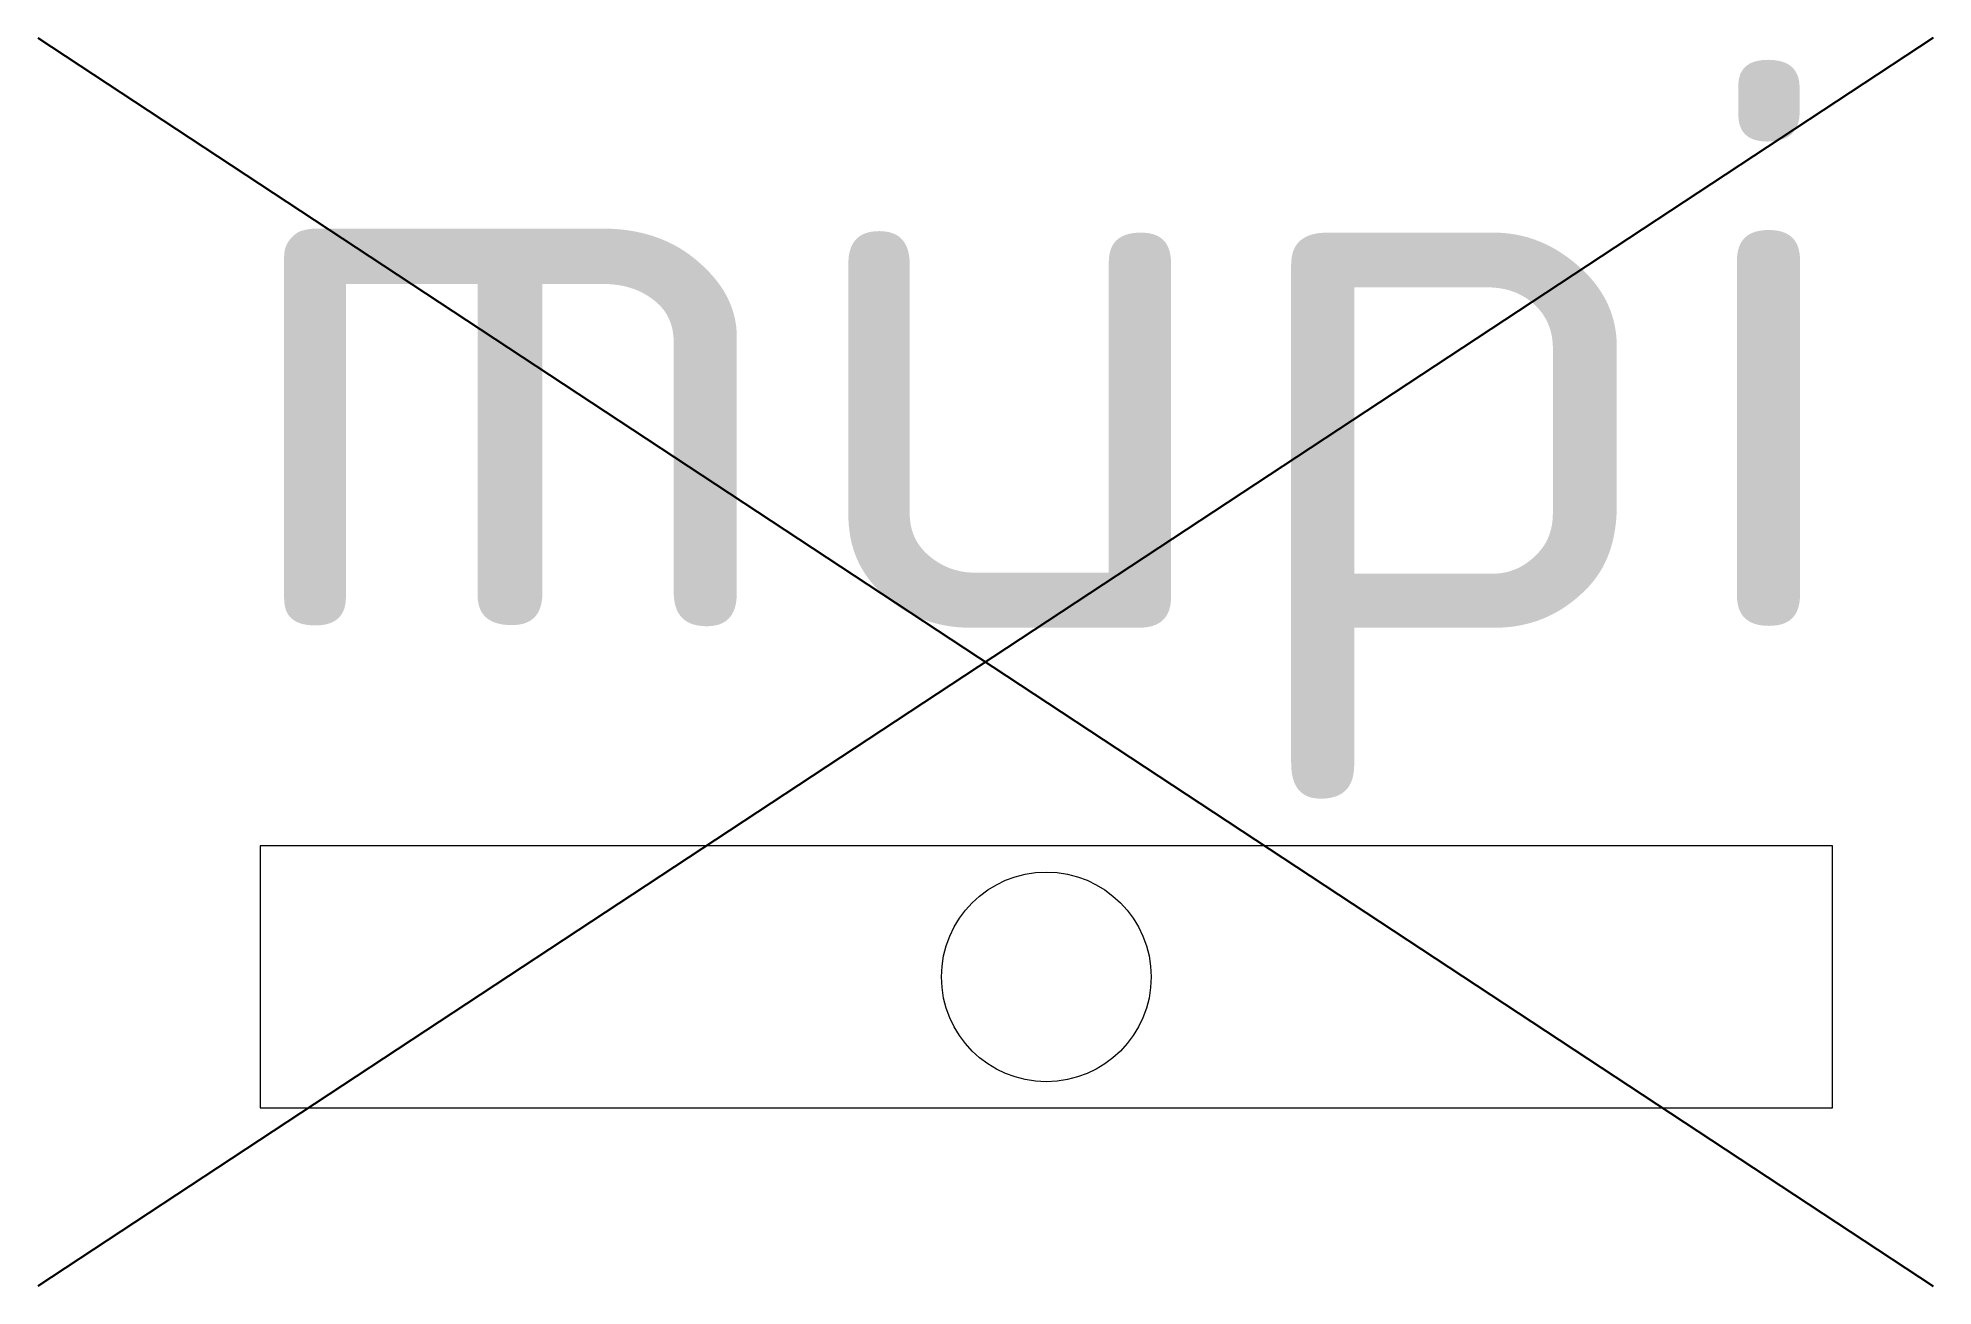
# Model space of a CAD drawing. Extents: x -3.21 to 2.82, y -0.57 to 3.4.
import ezdxf
from ezdxf.enums import TextEntityAlignment as Align

# ---------------------------------------------------------------- set-up
doc = ezdxf.new("R2010")
doc.units = 0
doc.header["$MEASUREMENT"] = 0
doc.styles.add('NLCS-ISO-T18', font='NLCS-ISO.ttf', dxfattribs={"height": 1.8})

msp = doc.modelspace()

# ---------------------------------------------------------------- linework, layer by layer
at = {"flags": 128}
for points in [[(-3.2063, 3.4026), (2.8196, -0.5666)], [(2.8196, 3.4026), (-3.2063, -0.5666)]]:
    msp.add_lwpolyline(points, dxfattribs=at)
at = {"linetype": 'Continuous', "lineweight": 0, "flags": 128}
msp.add_lwpolyline([(-2.5, 0), (2.5, 0), (2.5, 0.8333), (-2.5, 0.8333), (-2.5, 0)], dxfattribs=at)
at = {"linetype": 'Continuous', "lineweight": 0}
msp.add_circle((0, 0.4167), 0.3333, dxfattribs=at)

# ---------------------------------------------------------------- texts
at = {"linetype": 'Continuous', "lineweight": 0, "style": 'NLCS-ISO-T18', "width": 1.111126}
msp.add_text('mupi', height=1.8, dxfattribs=at).set_placement((0.0002, 1.527), align=Align.CENTER)

doc.saveas('drawing.dxf')
